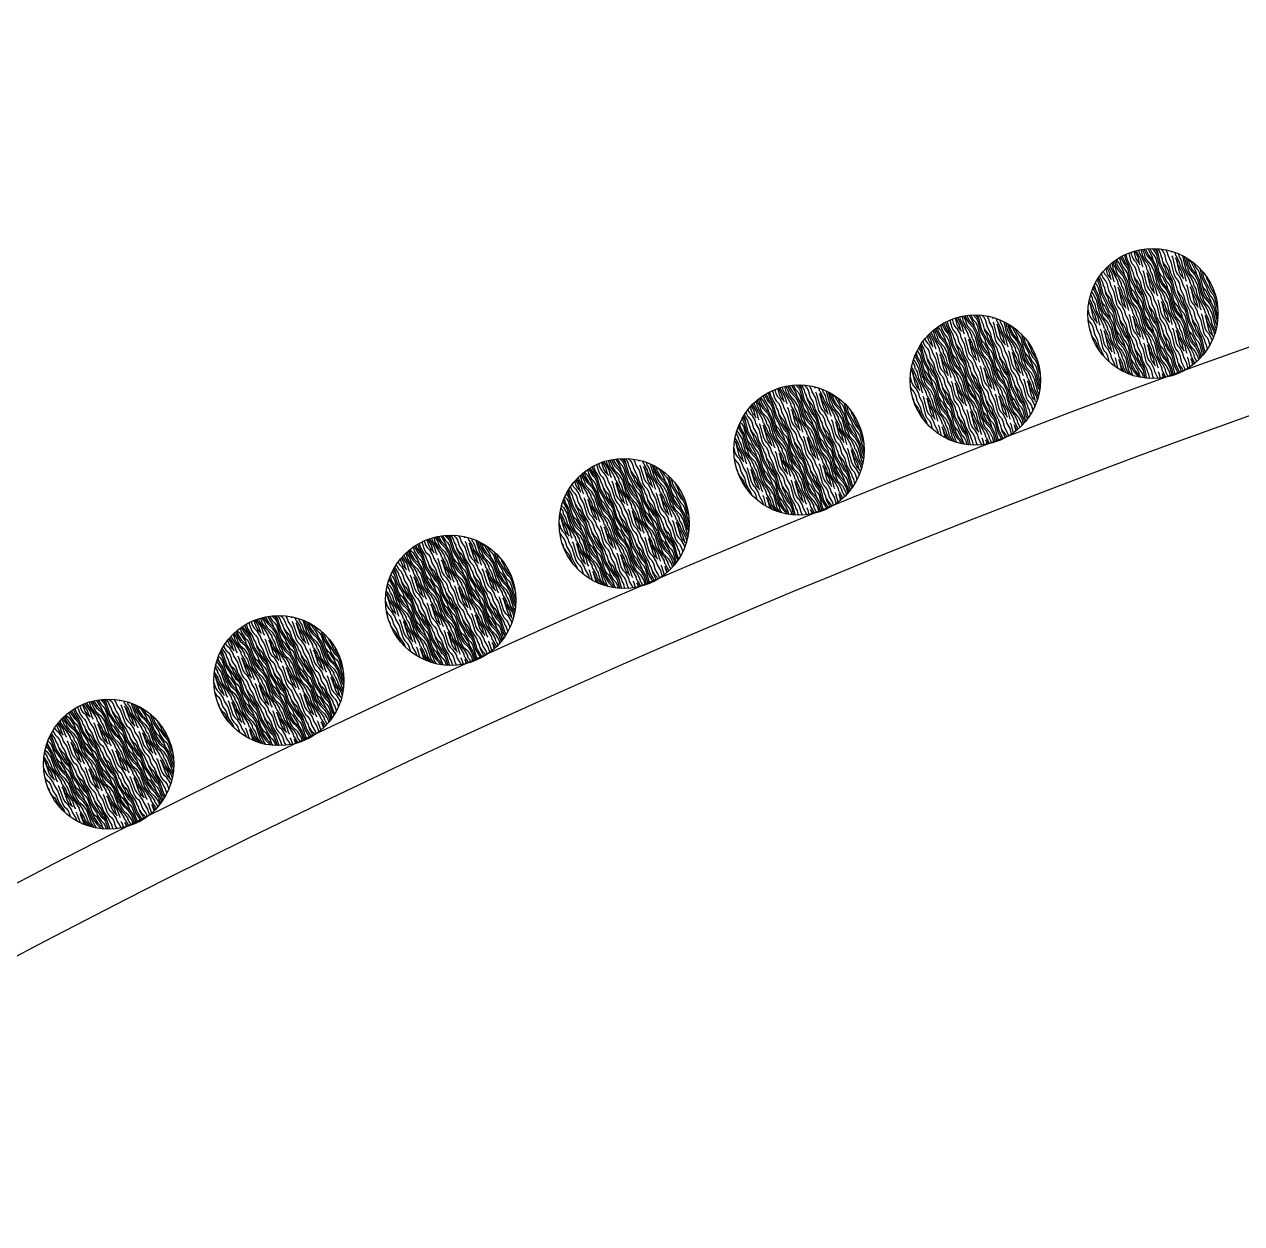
# Model space of a CAD drawing. Extents: x 5924 to 15219, y 2637 to 8140.
# Drawn here: x 7366.4 to 7554.8, y 7934.8 to 8120.4 of the extents above; entities that cross this region are included whole.
import ezdxf

# ---------------------------------------------------------------- set-up
doc = ezdxf.new("R2010")
doc.units = 0
doc.header["$LTSCALE"] = 35
doc.layers.add('HACHURA', color=13, linetype='CONTINUOUS')
doc.layers.add('MOBIL', color=7, linetype='CONTINUOUS')

msp = doc.modelspace()

# ---------------------------------------------------------------- hatches: boundary and pattern name
at = {"layer": 'HACHURA'}
h = msp.add_hatch(dxfattribs=at)
h.set_pattern_fill('MADEIRA', color=256, scale=5, angle=-62.92135, style=0)
h.set_pattern_definition([(297.07865, (-1550.812, 10802.69), (4.4519124, 2.276066), [1, -1.5, 0.5, -2]), (297.07865, (-1549.1076, 10799.631), (4.4519124, 2.276066), [1, -4]), (297.07865, (-1549.1126, 10800.19), (4.4519124, 2.276066), [0.5, -4.5]), (297.07865, (-1550.253, 10802.695), (4.4519124, 2.276066), [0.25, -3.5, 0.25, -1]), (297.07865, (-1549.234, 10801.251), (4.4519124, 2.276066), [1, -1.5, 0.25, -2.25]), (297.07865, (-1549.6916, 10802.4207), (4.4519124, 2.276066), [0.75, -4.25]), (297.07865, (-1549.0113, 10801.3647), (4.4519124, 2.276066), [1.5, -3.5]), (297.07865, (-1549.583, 10802.757), (4.4519124, 2.276066), [1, -4]), (297.07865, (-1548.561, 10801.0333), (4.4519124, 2.276066), [2.5, -2.5]), (297.07865, (-1549.0213, 10802.4827), (4.4519124, 2.276066), [0.5, -1.5, 1, -2]), (297.07865, (-1547.317, 10799.423), (4.4519124, 2.276066), [1, -4]), (297.07865, (-1547.6607, 10800.3705), (4.4519124, 2.276066), [0.5, -4.5]), (297.07865, (-1548.0046, 10801.318), (4.4519124, 2.276066), [0.5, -4.5]), (297.07865, (-1549.0314, 10803.6006), (4.4519124, 2.276066), [1, -4]), (297.07865, (-1547.782, 10801.4316), (4.4519124, 2.276066), [1, -4]), (297.07865, (-1547.5594, 10801.5454), (4.4519124, 2.276066), [1, -1, 1, -2]), (297.07865, (-1547.792, 10802.5496), (4.4519124, 2.276066), [0.5, -2.5, 1, -1]), (297.07865, (-1547.2255, 10801.716), (4.4519124, 2.276066), [1.5, -3.5]), (297.07865, (-1547.003, 10801.83), (4.4519124, 2.276066), [1, -4]), (297.07865, (-1547.802, 10803.6676), (4.4519124, 2.276066), [1.5, -2, 0.5, -1]), (297.07865, (-1547.5795, 10803.7814), (4.4519124, 2.276066), [2.5, -2.5]), (297.07865, (-1546.1025, 10801.167), (4.4519124, 2.276066), [0.5, -4.5]), (297.07865, (-1546.674, 10802.5596), (4.4519124, 2.276066), [1, -4]), (297.07865, (-1547.018, 10803.507), (4.4519124, 2.276066), [0.5, -2, 0.5, -2]), (297.07865, (-1547.1343, 10804.009), (4.4519124, 2.276066), [0.5, -1.5, 1, -2]), (297.07865, (-1546.568, 10803.1755), (4.4519124, 2.276066), [0.5, -2.5, 0.5, -1.5]), (297.07865, (-1546.0013, 10802.342), (4.4519124, 2.276066), [1.5, -3.5]), (297.07865, (-1546.689, 10804.2366), (4.4519124, 2.276066), [1, -4]), (297.07865, (-1545.44, 10802.0675), (4.4519124, 2.276066), [0.5, -4.5]), (297.07865, (-1544.8733, 10801.234), (4.4519124, 2.276066), [0.5, -4.5]), (311.114895, (-1548.885, 10799.7446), (2.27606592, -4.45191239), [0.515, -20.1005276]), (311.114895, (-1547.6557, 10799.8115), (2.27606592, -4.45191239), [0.515, -20.1005276]), (311.114895, (-1545.2122, 10801.6223), (2.27606592, -4.45191239), [0.515, -20.1005276]), (311.114895, (-1547.5644, 10802.1044), (2.27606592, -4.45191239), [0.515, -20.1005276]), (311.114895, (-1546.4414, 10801.5554), (2.27606592, -4.45191239), [0.515, -20.1005276]), (311.114895, (-1546.5477, 10800.9395), (2.27606592, -4.45191239), [0.515, -20.1005276]), (311.114895, (-1546.9067, 10803.5638), (2.27606592, -4.45191239), [0.515, -20.1005276]), (311.114895, (-1546.2188, 10801.6692), (2.27606592, -4.45191239), [0.515, -20.1005276]), (311.114895, (-1547.4331, 10799.9253), (2.27606592, -4.45191239), [1.03, -19.5855276]), (311.114895, (-1547.3268, 10800.5412), (2.27606592, -4.45191239), [1.03, -19.5855276]), (311.114895, (-1547.1042, 10800.655), (2.27606592, -4.45191239), [1.03, -19.5855276]), (103.042408, (-1549.2339, 10801.2509), (-2.27606592, 4.45191239), [0.515, -1.03, 0.515, -18.5555276]), (103.042408, (-1549.0213, 10802.4827), (-2.27606592, 4.45191239), [0.515, -20.1005276]), (103.042408, (-1547.018, 10803.5069), (-2.27606592, 4.45191239), [1.03, -19.5855276]), (131.114895, (-1549.1076, 10799.6308), (-2.27606592, 4.45191239), [0.515, -20.1005276]), (283.042408, (-1548.6524, 10798.7404), (2.27606592, -4.45191239), [0.515, -20.1005276]), (283.042408, (-1547.777, 10800.8726), (2.27606592, -4.45191239), [0.515, -20.1005276]), (283.042408, (-1546.5427, 10800.3805), (2.27606592, -4.45191239), [0.515, -20.1005276]), (283.042408, (-1547.1193, 10802.332), (2.27606592, -4.45191239), [0.515, -20.1005276]), (283.042408, (-1546.7904, 10803.0617), (2.27606592, -4.45191239), [0.515, -20.1005276]), (283.042408, (-1546.3402, 10802.7303), (2.27606592, -4.45191239), [0.515, -20.1005276]), (283.042408, (-1547.1193, 10802.332), (2.27606592, -4.45191239), [0.515, -20.1005276]), (283.042408, (-1545.7686, 10801.3378), (2.27606592, -4.45191239), [2.06, -18.5555276]), (283.042408, (-1550.1393, 10802.4726), (2.27606592, -4.45191239), [2.06, -18.5555276]), (283.042408, (-1549.5778, 10802.1982), (2.27606592, -4.45191239), [2.06, -18.5555276]), (283.042408, (-1549.1276, 10801.8668), (2.27606592, -4.45191239), [0.515, -1.03, 1.03, -18.0405276]), (283.042408, (-1548.7937, 10802.0375), (2.27606592, -4.45191239), [1.03, -1.03, 1.03, -17.5255276]), (283.042408, (-1548.5761, 10802.7103), (2.27606592, -4.45191239), [2.06, -18.5555276]), (283.042408, (-1548.4699, 10803.3262), (2.27606592, -4.45191239), [2.06, -18.5555276]), (283.042408, (-1548.2473, 10803.44), (2.27606592, -4.45191239), [2.06, -18.5555276]), (283.042408, (-1545.3184, 10801.0064), (2.27606592, -4.45191239), [0.515, -20.1005276]), (283.042419, (-1544.6456, 10800.7889), (2.27606677, -4.45191195), [1.03, -19.5855276]), (283.042419, (-1546.2339, 10803.3462), (2.27606677, -4.45191195), [1.03, -19.5855276]), (283.042409, (-1550.3569, 10801.7998), (2.276066, -4.45191235), [2.06, -18.5555276]), (283.042409, (-1545.8749, 10800.7219), (2.276066, -4.45191235), [1.545, -19.0705276]), (283.042409, (-1545.9812, 10800.106), (2.276066, -4.45191235), [3.09, -17.5255276])])
h.paths.add_polyline_path([(7536.481, 8084.604), (7545.656, 8066.659, 1)])
h.paths.add_polyline_path([(7545.656, 8066.659), (7536.481, 8084.604, 1)])
h = msp.add_hatch(dxfattribs=at)
h.set_pattern_fill('MADEIRA', color=256, scale=5, angle=-61.79775, style=0)
h.set_pattern_definition([(298.20225, (-1630.031, 10613.5845), (4.4064246, 2.3629267), [1, -1.5, 0.5, -2]), (298.20225, (-1628.2667, 10610.559), (4.4064246, 2.3629267), [1, -4]), (298.20225, (-1628.2827, 10611.118), (4.4064246, 2.3629267), [0.5, -4.5]), (298.20225, (-1629.472, 10613.6005), (4.4064246, 2.3629267), [0.25, -3.5, 0.25, -1]), (298.20225, (-1628.425, 10612.1764), (4.4064246, 2.3629267), [1, -1.5, 0.25, -2.25]), (298.20225, (-1628.9053, 10613.337), (4.4064246, 2.3629267), [0.75, -4.25]), (298.20225, (-1628.2044, 10612.2945), (4.4064246, 2.3629267), [1.5, -3.5]), (298.20225, (-1628.803, 10613.6755), (4.4064246, 2.3629267), [1, -4]), (298.20225, (-1627.748, 10611.972), (4.4064246, 2.3629267), [2.5, -2.5]), (298.20225, (-1628.2364, 10613.412), (4.4064246, 2.3629267), [0.5, -1.5, 1, -2]), (298.20225, (-1626.472, 10610.3867), (4.4064246, 2.3629267), [1, -4]), (298.20225, (-1626.8346, 10611.327), (4.4064246, 2.3629267), [0.5, -4.5]), (298.20225, (-1627.197, 10612.2674), (4.4064246, 2.3629267), [0.5, -4.5]), (298.20225, (-1628.2683, 10614.5297), (4.4064246, 2.3629267), [1, -4]), (298.20225, (-1626.9767, 10612.3855), (4.4064246, 2.3629267), [1, -4]), (298.20225, (-1626.7564, 10612.5037), (4.4064246, 2.3629267), [1, -1, 1, -2]), (298.20225, (-1627.0086, 10613.503), (4.4064246, 2.3629267), [0.5, -2.5, 1, -1]), (298.20225, (-1626.426, 10612.681), (4.4064246, 2.3629267), [1.5, -3.5]), (298.20225, (-1626.2056, 10612.799), (4.4064246, 2.3629267), [1, -4]), (298.20225, (-1627.0406, 10614.6207), (4.4064246, 2.3629267), [1.5, -2, 0.5, -1]), (298.20225, (-1626.8203, 10614.739), (4.4064246, 2.3629267), [2.5, -2.5]), (298.20225, (-1625.2924, 10612.154), (4.4064246, 2.3629267), [0.5, -4.5]), (298.20225, (-1625.891, 10613.535), (4.4064246, 2.3629267), [1, -4]), (298.20225, (-1626.2535, 10614.4754), (4.4064246, 2.3629267), [0.5, -2, 0.5, -2]), (298.20225, (-1626.3796, 10614.975), (4.4064246, 2.3629267), [0.5, -1.5, 1, -2]), (298.20225, (-1625.797, 10614.153), (4.4064246, 2.3629267), [0.5, -2.5, 0.5, -1.5]), (298.20225, (-1625.214, 10613.3307), (4.4064246, 2.3629267), [1.5, -3.5]), (298.20225, (-1625.939, 10615.2114), (4.4064246, 2.3629267), [1, -4]), (298.20225, (-1624.6474, 10613.0673), (4.4064246, 2.3629267), [0.5, -4.5]), (298.20225, (-1624.0646, 10612.245), (4.4064246, 2.3629267), [0.5, -4.5]), (312.23849, (-1628.0464, 10610.6772), (2.36292665, -4.40642459), [0.515, -20.1005276]), (312.23849, (-1626.8186, 10610.7683), (2.36292665, -4.40642459), [0.515, -20.1005276]), (312.23849, (-1624.4111, 10612.6267), (2.36292665, -4.40642459), [0.515, -20.1005276]), (312.23849, (-1626.7724, 10613.0625), (2.36292665, -4.40642459), [0.515, -20.1005276]), (312.23849, (-1625.6388, 10612.5356), (2.36292665, -4.40642459), [0.515, -20.1005276]), (312.23849, (-1625.733, 10611.9178), (2.36292665, -4.40642459), [0.515, -20.1005276]), (312.23849, (-1626.1433, 10614.5345), (2.36292665, -4.40642459), [0.515, -20.1005276]), (312.23849, (-1625.4185, 10612.6538), (2.36292665, -4.40642459), [0.515, -20.1005276]), (312.23849, (-1626.5983, 10610.8864), (2.36292665, -4.40642459), [1.03, -19.5855276]), (312.23849, (-1626.5041, 10611.5043), (2.36292665, -4.40642459), [1.03, -19.5855276]), (312.23849, (-1626.2838, 10611.6224), (2.36292665, -4.40642459), [1.03, -19.5855276]), (104.166004, (-1628.4248, 10612.1764), (-2.36292665, 4.40642459), [0.515, -1.03, 0.515, -18.5555276]), (104.166004, (-1628.2364, 10613.4121), (-2.36292665, 4.40642459), [0.515, -20.1005276]), (104.166004, (-1626.2535, 10614.4754), (-2.36292665, 4.40642459), [1.03, -19.5855276]), (132.23849, (-1628.2667, 10610.5591), (-2.36292665, 4.40642459), [0.515, -20.1005276]), (284.166004, (-1627.7941, 10609.6778), (2.36292665, -4.40642459), [0.515, -20.1005276]), (284.166004, (-1626.9607, 10611.8268), (2.36292665, -4.40642459), [0.515, -20.1005276]), (284.166004, (-1625.717, 10611.359), (2.36292665, -4.40642459), [0.515, -20.1005276]), (284.166004, (-1626.3317, 10613.2988), (2.36292665, -4.40642459), [0.515, -20.1005276]), (284.166004, (-1626.0172, 10614.0348), (2.36292665, -4.40642459), [0.515, -20.1005276]), (284.166004, (-1625.5606, 10613.7123), (2.36292665, -4.40642459), [0.515, -20.1005276]), (284.166004, (-1626.3317, 10613.2988), (2.36292665, -4.40642459), [0.515, -20.1005276]), (284.166004, (-1624.9619, 10612.3313), (2.36292665, -4.40642459), [2.06, -18.5555276]), (284.166004, (-1629.354, 10613.3802), (2.36292665, -4.40642459), [2.06, -18.5555276]), (284.166004, (-1628.7872, 10613.1167), (2.36292665, -4.40642459), [2.06, -18.5555276]), (284.166004, (-1628.3306, 10612.7942), (2.36292665, -4.40642459), [0.515, -1.03, 1.03, -18.0405276]), (284.166004, (-1628.0001, 10612.9715), (2.36292665, -4.40642459), [1.03, -1.03, 1.03, -17.5255276]), (284.166004, (-1627.7957, 10613.6484), (2.36292665, -4.40642459), [2.06, -18.5555276]), (284.166004, (-1627.7016, 10614.2663), (2.36292665, -4.40642459), [2.06, -18.5555276]), (284.166004, (-1627.4812, 10614.3844), (2.36292665, -4.40642459), [2.06, -18.5555276]), (284.166004, (-1624.5053, 10612.0088), (2.36292665, -4.40642459), [0.515, -20.1005276]), (284.166015, (-1623.8283, 10611.8044), (2.3629275, -4.40642413), [1.03, -19.5855276]), (284.166015, (-1625.4664, 10614.3301), (2.3629275, -4.40642413), [1.03, -19.5855276]), (284.166005, (-1629.5583, 10612.7032), (2.36292673, -4.40642455), [2.06, -18.5555276]), (284.166005, (-1625.0561, 10611.7134), (2.36292673, -4.40642455), [1.545, -19.0705276]), (284.166005, (-1625.1503, 10611.0956), (2.36292673, -4.40642455), [3.09, -17.5255276])])
h.paths.add_polyline_path([(7508.815, 8074.215), (7518.339, 8056.453, 1)])
h.paths.add_polyline_path([(7518.339, 8056.453), (7508.815, 8074.215, 1)])
h = msp.add_hatch(dxfattribs=at)
h.set_pattern_fill('MADEIRA', color=256, scale=5, angle=-60.67416, style=0)
h.set_pattern_definition([(299.32584, (-1705.526, 10422.962), (4.3592423, 2.4488787), [1, -1.5, 0.5, -2]), (299.32584, (-1703.703, 10419.9715), (4.3592423, 2.4488787), [1, -4]), (299.32584, (-1703.73, 10420.53), (4.3592423, 2.4488787), [0.5, -4.5]), (299.32584, (-1704.968, 10422.9887), (4.3592423, 2.4488787), [0.25, -3.5, 0.25, -1]), (299.32584, (-1703.893, 10421.5854), (4.3592423, 2.4488787), [1, -1.5, 0.25, -2.25]), (299.32584, (-1704.396, 10422.7364), (4.3592423, 2.4488787), [0.75, -4.25]), (299.32584, (-1703.675, 10421.708), (4.3592423, 2.4488787), [1.5, -3.5]), (299.32584, (-1704.3005, 10423.077), (4.3592423, 2.4488787), [1, -4]), (299.32584, (-1703.212, 10421.3944), (4.3592423, 2.4488787), [2.5, -2.5]), (299.32584, (-1703.7287, 10422.8246), (4.3592423, 2.4488787), [0.5, -1.5, 1, -2]), (299.32584, (-1701.9055, 10419.8343), (4.3592423, 2.4488787), [1, -4]), (299.32584, (-1702.2863, 10420.7674), (4.3592423, 2.4488787), [0.5, -4.5]), (299.32584, (-1702.667, 10421.7005), (4.3592423, 2.4488787), [0.5, -4.5]), (299.32584, (-1703.7825, 10423.9413), (4.3592423, 2.4488787), [1, -4]), (299.32584, (-1702.449, 10421.823), (4.3592423, 2.4488787), [1, -4]), (299.32584, (-1702.231, 10421.9453), (4.3592423, 2.4488787), [1, -1, 1, -2]), (299.32584, (-1702.503, 10422.9396), (4.3592423, 2.4488787), [0.5, -2.5, 1, -1]), (299.32584, (-1701.904, 10422.129), (4.3592423, 2.4488787), [1.5, -3.5]), (299.32584, (-1701.6863, 10422.2515), (4.3592423, 2.4488787), [1, -4]), (299.32584, (-1702.557, 10424.0564), (4.3592423, 2.4488787), [1.5, -2, 0.5, -1]), (299.32584, (-1702.339, 10424.179), (4.3592423, 2.4488787), [2.5, -2.5]), (299.32584, (-1700.7606, 10421.6245), (4.3592423, 2.4488787), [0.5, -4.5]), (299.32584, (-1701.386, 10422.9935), (4.3592423, 2.4488787), [1, -4]), (299.32584, (-1701.767, 10423.9266), (4.3592423, 2.4488787), [0.5, -2, 0.5, -2]), (299.32584, (-1701.903, 10424.4237), (4.3592423, 2.4488787), [0.5, -1.5, 1, -2]), (299.32584, (-1701.304, 10423.613), (4.3592423, 2.4488787), [0.5, -2.5, 0.5, -1.5]), (299.32584, (-1700.7054, 10422.8025), (4.3592423, 2.4488787), [1.5, -3.5]), (299.32584, (-1701.467, 10424.6686), (4.3592423, 2.4488787), [1, -4]), (299.32584, (-1700.1336, 10422.55), (4.3592423, 2.4488787), [0.5, -4.5]), (299.32584, (-1699.535, 10421.7396), (4.3592423, 2.4488787), [0.5, -4.5]), (313.362086, (-1703.4851, 10420.094), (2.4488787, -4.35924226), [0.515, -20.1005276]), (313.362086, (-1702.2594, 10420.209), (2.4488787, -4.35924226), [0.515, -20.1005276]), (313.362086, (-1699.8887, 10422.1143), (2.4488787, -4.35924226), [0.515, -20.1005276]), (313.362086, (-1702.2581, 10422.5037), (2.4488787, -4.35924226), [0.515, -20.1005276]), (313.362086, (-1701.1144, 10421.9992), (2.4488787, -4.35924226), [0.515, -20.1005276]), (313.362086, (-1701.1965, 10421.3796), (2.4488787, -4.35924226), [0.515, -20.1005276]), (313.362086, (-1701.658, 10423.9878), (2.4488787, -4.35924226), [0.515, -20.1005276]), (313.362086, (-1700.8965, 10422.1216), (2.4488787, -4.35924226), [0.515, -20.1005276]), (313.362086, (-1702.0414, 10420.3315), (2.4488787, -4.35924226), [1.03, -19.5855276]), (313.362086, (-1701.9593, 10420.951), (2.4488787, -4.35924226), [1.03, -19.5855276]), (313.362086, (-1701.7414, 10421.0735), (2.4488787, -4.35924226), [1.03, -19.5855276]), (105.289599, (-1703.8928, 10421.5854), (-2.4488787, 4.35924226), [0.515, -1.03, 0.515, -18.5555276]), (105.289599, (-1703.7287, 10422.8246), (-2.4488787, 4.35924226), [0.515, -20.1005276]), (105.289599, (-1701.767, 10423.9266), (-2.4488787, 4.35924226), [1.03, -19.5855276]), (133.362086, (-1703.703, 10419.9715), (-2.4488787, 4.35924226), [0.515, -20.1005276]), (285.289599, (-1703.2133, 10419.0997), (2.4488787, -4.35924226), [0.515, -20.1005276]), (285.289599, (-1702.4222, 10421.2645), (2.4488787, -4.35924226), [0.515, -20.1005276]), (285.289599, (-1701.1695, 10420.8212), (2.4488787, -4.35924226), [0.515, -20.1005276]), (285.289599, (-1701.8222, 10422.7486), (2.4488787, -4.35924226), [0.515, -20.1005276]), (285.289599, (-1701.5221, 10423.4906), (2.4488787, -4.35924226), [0.515, -20.1005276]), (285.289599, (-1701.0593, 10423.1772), (2.4488787, -4.35924226), [0.515, -20.1005276]), (285.289599, (-1701.8222, 10422.7486), (2.4488787, -4.35924226), [0.515, -20.1005276]), (285.289599, (-1700.4336, 10421.8082), (2.4488787, -4.35924226), [2.06, -18.5555276]), (285.289599, (-1704.8454, 10422.7707), (2.4488787, -4.35924226), [2.06, -18.5555276]), (285.289599, (-1704.2736, 10422.5185), (2.4488787, -4.35924226), [2.06, -18.5555276]), (285.289599, (-1703.8107, 10422.205), (2.4488787, -4.35924226), [0.515, -1.03, 1.03, -18.0405276]), (285.289599, (-1703.4838, 10422.3886), (2.4488787, -4.35924226), [1.03, -1.03, 1.03, -17.5255276]), (285.289599, (-1703.2928, 10423.0695), (2.4488787, -4.35924226), [2.06, -18.5555276]), (285.289599, (-1703.2107, 10423.689), (2.4488787, -4.35924226), [2.06, -18.5555276]), (285.289599, (-1702.9927, 10423.8115), (2.4488787, -4.35924226), [2.06, -18.5555276]), (285.289599, (-1699.9708, 10421.4947), (2.4488787, -4.35924226), [0.515, -20.1005276]), (285.28961, (-1699.29, 10421.3036), (2.44887954, -4.3592418), [1.03, -19.5855276]), (285.28961, (-1700.9772, 10423.7967), (2.44887954, -4.3592418), [1.03, -19.5855276]), (285.2896, (-1705.0365, 10422.0899), (2.44887878, -4.35924222), [2.06, -18.5555276]), (285.2896, (-1700.5157, 10421.1886), (2.44887878, -4.35924222), [1.545, -19.0705276]), (285.2896, (-1700.5977, 10420.569), (2.44887878, -4.35924222), [3.09, -17.5255276])])
h.paths.add_polyline_path([(7481.357, 8063.286), (7491.228, 8045.714, 1)])
h.paths.add_polyline_path([(7491.228, 8045.714), (7481.357, 8063.286, 1)])
h = msp.add_hatch(dxfattribs=at)
h.set_pattern_fill('MADEIRA', color=256, scale=5, angle=-59.55056, style=0)
h.set_pattern_definition([(300.44944, (-1777.269, 10230.895), (4.3103836, 2.533889), [1, -1.5, 0.5, -2]), (300.44944, (-1775.3876, 10227.9413), (4.3103836, 2.533889), [1, -4]), (300.44944, (-1775.4255, 10228.499), (4.3103836, 2.533889), [0.5, -4.5]), (300.44944, (-1776.7114, 10230.933), (4.3103836, 2.533889), [0.25, -3.5, 0.25, -1]), (300.44944, (-1775.609, 10229.551), (4.3103836, 2.533889), [1, -1.5, 0.25, -2.25]), (300.44944, (-1776.1347, 10230.692), (4.3103836, 2.533889), [0.75, -4.25]), (300.44944, (-1775.3935, 10229.678), (4.3103836, 2.533889), [1.5, -3.5]), (300.44944, (-1776.046, 10231.0343), (4.3103836, 2.533889), [1, -4]), (300.44944, (-1774.9246, 10229.3735), (4.3103836, 2.533889), [2.5, -2.5]), (300.44944, (-1775.469, 10230.7933), (4.3103836, 2.533889), [0.5, -1.5, 1, -2]), (300.44944, (-1773.5877, 10227.8394), (4.3103836, 2.533889), [1, -4]), (300.44944, (-1773.9867, 10228.765), (4.3103836, 2.533889), [0.5, -4.5]), (300.44944, (-1774.386, 10229.6903), (4.3103836, 2.533889), [0.5, -4.5]), (300.44944, (-1775.545, 10231.909), (4.3103836, 2.533889), [1, -4]), (300.44944, (-1774.17, 10229.817), (4.3103836, 2.533889), [1, -4]), (300.44944, (-1773.9547, 10229.9436), (4.3103836, 2.533889), [1, -1, 1, -2]), (300.44944, (-1774.246, 10230.9324), (4.3103836, 2.533889), [0.5, -2.5, 1, -1]), (300.44944, (-1773.6314, 10230.1337), (4.3103836, 2.533889), [1.5, -3.5]), (300.44944, (-1773.416, 10230.2604), (4.3103836, 2.533889), [1, -4]), (300.44944, (-1774.3217, 10232.048), (4.3103836, 2.533889), [1.5, -2, 0.5, -1]), (300.44944, (-1774.106, 10232.1746), (4.3103836, 2.533889), [2.5, -2.5]), (300.44944, (-1772.478, 10229.6517), (4.3103836, 2.533889), [0.5, -4.5]), (300.44944, (-1773.1305, 10231.008), (4.3103836, 2.533889), [1, -4]), (300.44944, (-1773.5295, 10231.9336), (4.3103836, 2.533889), [0.5, -2, 0.5, -2]), (300.44944, (-1773.675, 10232.428), (4.3103836, 2.533889), [0.5, -1.5, 1, -2]), (300.44944, (-1773.0606, 10231.629), (4.3103836, 2.533889), [0.5, -2.5, 0.5, -1.5]), (300.44944, (-1772.446, 10230.8305), (4.3103836, 2.533889), [1.5, -3.5]), (300.44944, (-1773.244, 10232.6814), (4.3103836, 2.533889), [1, -4]), (300.44944, (-1771.8694, 10230.5895), (4.3103836, 2.533889), [0.5, -4.5]), (300.44944, (-1771.255, 10229.791), (4.3103836, 2.533889), [0.5, -4.5]), (314.485682, (-1775.1721, 10228.068), (2.53388902, -4.31038356), [0.515, -20.1005276]), (314.485682, (-1773.9489, 10228.2071), (2.53388902, -4.31038356), [0.515, -20.1005276]), (314.485682, (-1771.616, 10230.1585), (2.53388902, -4.31038356), [0.515, -20.1005276]), (314.485682, (-1773.9926, 10230.5014), (2.53388902, -4.31038356), [0.515, -20.1005276]), (314.485682, (-1772.8393, 10230.0194), (2.53388902, -4.31038356), [0.515, -20.1005276]), (314.485682, (-1772.9091, 10229.3983), (2.53388902, -4.31038356), [0.515, -20.1005276]), (314.485682, (-1773.4218, 10231.9969), (2.53388902, -4.31038356), [0.515, -20.1005276]), (314.485682, (-1772.6237, 10230.1461), (2.53388902, -4.31038356), [0.515, -20.1005276]), (314.485682, (-1773.7334, 10228.3338), (2.53388902, -4.31038356), [1.03, -19.5855276]), (314.485682, (-1773.6635, 10228.9549), (2.53388902, -4.31038356), [1.03, -19.5855276]), (314.485682, (-1773.448, 10229.0816), (2.53388902, -4.31038356), [1.03, -19.5855276]), (106.413195, (-1775.609, 10229.5512), (-2.53388902, 4.31038356), [0.515, -1.03, 0.515, -18.5555276]), (106.413195, (-1775.4692, 10230.7933), (-2.53388902, 4.31038356), [0.515, -20.1005276]), (106.413195, (-1773.5295, 10231.9336), (-2.53388902, 4.31038356), [1.03, -19.5855276]), (134.485682, (-1775.3876, 10227.9413), (-2.53388902, 4.31038356), [0.515, -20.1005276]), (286.413195, (-1774.8808, 10227.0792), (2.53388902, -4.31038356), [0.515, -20.1005276]), (286.413195, (-1774.1324, 10229.2592), (2.53388902, -4.31038356), [0.515, -20.1005276]), (286.413195, (-1772.8713, 10228.8406), (2.53388902, -4.31038356), [0.515, -20.1005276]), (286.413195, (-1773.5616, 10230.7548), (2.53388902, -4.31038356), [0.515, -20.1005276]), (286.413195, (-1773.2761, 10231.5025), (2.53388902, -4.31038356), [0.515, -20.1005276]), (286.413195, (-1772.8072, 10231.1982), (2.53388902, -4.31038356), [0.515, -20.1005276]), (286.413195, (-1773.5616, 10230.7548), (2.53388902, -4.31038356), [0.515, -20.1005276]), (286.413195, (-1772.1548, 10229.8417), (2.53388902, -4.31038356), [2.06, -18.5555276]), (286.413195, (-1776.5847, 10230.7176), (2.53388902, -4.31038356), [2.06, -18.5555276]), (286.413195, (-1776.008, 10230.4766), (2.53388902, -4.31038356), [2.06, -18.5555276]), (286.413195, (-1775.5391, 10230.1723), (2.53388902, -4.31038356), [0.515, -1.03, 1.03, -18.0405276]), (286.413195, (-1775.2158, 10230.3623), (2.53388902, -4.31038356), [1.03, -1.03, 1.03, -17.5255276]), (286.413195, (-1775.0382, 10231.0467), (2.53388902, -4.31038356), [2.06, -18.5555276]), (286.413195, (-1774.9683, 10231.6678), (2.53388902, -4.31038356), [2.06, -18.5555276]), (286.413195, (-1774.7528, 10231.7945), (2.53388902, -4.31038356), [2.06, -18.5555276]), (286.413195, (-1771.6859, 10229.5374), (2.53388902, -4.31038356), [0.515, -20.1005276]), (286.413206, (-1771.0015, 10229.3597), (2.53388985, -4.31038307), [1.03, -19.5855276]), (286.413206, (-1772.7373, 10231.8193), (2.53388985, -4.31038307), [1.03, -19.5855276]), (286.413196, (-1776.7623, 10230.0332), (2.5338891, -4.31038352), [2.06, -18.5555276]), (286.413196, (-1772.2247, 10229.2207), (2.5338891, -4.31038352), [1.545, -19.0705276]), (286.413196, (-1772.2946, 10228.5996), (2.5338891, -4.31038352), [3.09, -17.5255276])])
h.paths.add_polyline_path([(7454.119, 8051.821), (7464.333, 8034.446, 1)])
h.paths.add_polyline_path([(7464.333, 8034.446), (7454.119, 8051.821, 1)])
h = msp.add_hatch(dxfattribs=at)
h.set_pattern_fill('MADEIRA', color=256, scale=5, angle=-58.42697, style=0)
h.set_pattern_definition([(301.573034, (-1845.232, 10037.459), (4.2598673, 2.617925), [1, -1.5, 0.5, -2]), (301.573034, (-1843.293, 10034.5424), (4.2598673, 2.617925), [1, -4]), (301.573034, (-1843.3417, 10035.0993), (4.2598673, 2.617925), [0.5, -4.5]), (301.573034, (-1844.675, 10037.5076), (4.2598673, 2.617925), [0.25, -3.5, 0.25, -1]), (301.573034, (-1843.5457, 10036.1476), (4.2598673, 2.617925), [1, -1.5, 0.25, -2.25]), (301.573034, (-1844.0937, 10037.278), (4.2598673, 2.617925), [0.75, -4.25]), (301.573034, (-1843.333, 10036.2785), (4.2598673, 2.617925), [1.5, -3.5]), (301.573034, (-1844.0116, 10037.622), (4.2598673, 2.617925), [1, -4]), (301.573034, (-1842.858, 10035.9834), (4.2598673, 2.617925), [2.5, -2.5]), (301.573034, (-1843.4304, 10037.392), (4.2598673, 2.617925), [0.5, -1.5, 1, -2]), (301.573034, (-1841.4913, 10034.476), (4.2598673, 2.617925), [1, -4]), (301.573034, (-1841.9084, 10035.393), (4.2598673, 2.617925), [0.5, -4.5]), (301.573034, (-1842.3255, 10036.3106), (4.2598673, 2.617925), [0.5, -4.5]), (301.573034, (-1843.528, 10038.506), (4.2598673, 2.617925), [1, -4]), (301.573034, (-1842.1125, 10036.4415), (4.2598673, 2.617925), [1, -4]), (301.573034, (-1841.8995, 10036.5724), (4.2598673, 2.617925), [1, -1, 1, -2]), (301.573034, (-1842.21, 10037.5553), (4.2598673, 2.617925), [0.5, -2.5, 1, -1]), (301.573034, (-1841.58, 10036.769), (4.2598673, 2.617925), [1.5, -3.5]), (301.573034, (-1841.367, 10036.8997), (4.2598673, 2.617925), [1, -4]), (301.573034, (-1842.3077, 10038.669), (4.2598673, 2.617925), [1.5, -2, 0.5, -1]), (301.573034, (-1842.0947, 10038.8), (4.2598673, 2.617925), [2.5, -2.5]), (301.573034, (-1840.4174, 10036.3095), (4.2598673, 2.617925), [0.5, -4.5]), (301.573034, (-1841.0963, 10037.653), (4.2598673, 2.617925), [1, -4]), (301.573034, (-1841.5134, 10038.5703), (4.2598673, 2.617925), [0.5, -2, 0.5, -2]), (301.573034, (-1841.6687, 10039.0617), (4.2598673, 2.617925), [0.5, -1.5, 1, -2]), (301.573034, (-1841.0386, 10038.275), (4.2598673, 2.617925), [0.5, -2.5, 0.5, -1.5]), (301.573034, (-1840.4085, 10037.4887), (4.2598673, 2.617925), [1.5, -3.5]), (301.573034, (-1841.2427, 10039.3235), (4.2598673, 2.617925), [1, -4]), (301.573034, (-1839.8273, 10037.259), (4.2598673, 2.617925), [0.5, -4.5]), (301.573034, (-1839.197, 10036.4725), (4.2598673, 2.617925), [0.5, -4.5]), (315.609277, (-1843.0799, 10034.6733), (2.61792491, -4.25986727), [0.515, -20.1005276]), (315.609277, (-1841.8596, 10034.8363), (2.61792491, -4.25986727), [0.515, -20.1005276]), (315.609277, (-1839.5655, 10036.8331), (2.61792491, -4.25986727), [0.515, -20.1005276]), (315.609277, (-1841.9483, 10037.1293), (2.61792491, -4.25986727), [0.515, -20.1005276]), (315.609277, (-1840.7857, 10036.67), (2.61792491, -4.25986727), [0.515, -20.1005276]), (315.609277, (-1840.8434, 10036.0477), (2.61792491, -4.25986727), [0.515, -20.1005276]), (315.609277, (-1841.4069, 10038.6358), (2.61792491, -4.25986727), [0.515, -20.1005276]), (315.609277, (-1840.5727, 10036.8009), (2.61792491, -4.25986727), [0.515, -20.1005276]), (315.609277, (-1841.6466, 10034.9672), (2.61792491, -4.25986727), [1.03, -19.5855276]), (315.609277, (-1841.5889, 10035.5896), (2.61792491, -4.25986727), [1.03, -19.5855276]), (315.609277, (-1841.3759, 10035.7204), (2.61792491, -4.25986727), [1.03, -19.5855276]), (107.53679, (-1843.5457, 10036.1476), (-2.61792491, 4.25986727), [0.515, -1.03, 0.515, -18.5555276]), (107.53679, (-1843.4304, 10037.3922), (-2.61792491, 4.25986727), [0.515, -20.1005276]), (107.53679, (-1841.5134, 10038.5703), (-2.61792491, 4.25986727), [1.03, -19.5855276]), (135.609277, (-1843.2929, 10034.5424), (-2.61792491, 4.25986727), [0.515, -20.1005276]), (287.53679, (-1842.7693, 10033.6904), (2.61792491, -4.25986727), [0.515, -20.1005276]), (287.53679, (-1842.0637, 10035.8846), (2.61792491, -4.25986727), [0.515, -20.1005276]), (287.53679, (-1840.7946, 10035.4908), (2.61792491, -4.25986727), [0.515, -20.1005276]), (287.53679, (-1841.5223, 10037.3911), (2.61792491, -4.25986727), [0.515, -20.1005276]), (287.53679, (-1841.2516, 10038.1443), (2.61792491, -4.25986727), [0.515, -20.1005276]), (287.53679, (-1840.7768, 10037.8492), (2.61792491, -4.25986727), [0.515, -20.1005276]), (287.53679, (-1841.5223, 10037.3911), (2.61792491, -4.25986727), [0.515, -20.1005276]), (287.53679, (-1840.098, 10036.5058), (2.61792491, -4.25986727), [2.06, -18.5555276]), (287.53679, (-1844.5441, 10037.2946), (2.61792491, -4.25986727), [2.06, -18.5555276]), (287.53679, (-1843.9628, 10037.065), (2.61792491, -4.25986727), [2.06, -18.5555276]), (287.53679, (-1843.488, 10036.7699), (2.61792491, -4.25986727), [0.515, -1.03, 1.03, -18.0405276]), (287.53679, (-1843.1686, 10036.9663), (2.61792491, -4.25986727), [1.03, -1.03, 1.03, -17.5255276]), (287.53679, (-1843.0044, 10037.654), (2.61792491, -4.25986727), [2.06, -18.5555276]), (287.53679, (-1842.9467, 10038.2764), (2.61792491, -4.25986727), [2.06, -18.5555276]), (287.53679, (-1842.7337, 10038.4073), (2.61792491, -4.25986727), [2.06, -18.5555276]), (287.53679, (-1839.6232, 10036.2107), (2.61792491, -4.25986727), [0.515, -20.1005276]), (287.536801, (-1838.9354, 10036.0465), (2.61792573, -4.25986677), [1.03, -19.5855276]), (287.536801, (-1840.7191, 10038.4716), (2.61792573, -4.25986677), [1.03, -19.5855276]), (287.536791, (-1844.7083, 10036.6069), (2.61792499, -4.25986722), [2.06, -18.5555276]), (287.536791, (-1840.1557, 10035.8835), (2.61792499, -4.25986722), [1.545, -19.0705276]), (287.536791, (-1840.2133, 10035.2612), (2.61792499, -4.25986722), [3.09, -17.5255276])])
h.paths.add_polyline_path([(7427.111, 8039.823), (7437.664, 8022.652, 1)])
h.paths.add_polyline_path([(7437.664, 8022.652), (7427.111, 8039.823, 1)])
h = msp.add_hatch(dxfattribs=at)
h.set_pattern_fill('MADEIRA', color=256, scale=5, angle=-57.30337, style=0)
h.set_pattern_definition([(302.69663, (-1909.3885, 9842.727), (4.2077128, 2.700954), [1, -1.5, 0.5, -2]), (302.69663, (-1907.3926, 9839.849), (4.2077128, 2.700954), [1, -4]), (302.69663, (-1907.4524, 9840.405), (4.2077128, 2.700954), [0.5, -4.5]), (302.69663, (-1908.8327, 9842.7866), (4.2077128, 2.700954), [0.25, -3.5, 0.25, -1]), (302.69663, (-1907.677, 9841.449), (4.2077128, 2.700954), [1, -1.5, 0.25, -2.25]), (302.69663, (-1908.247, 9842.5684), (4.2077128, 2.700954), [0.75, -4.25]), (302.69663, (-1907.4666, 9841.584), (4.2077128, 2.700954), [1.5, -3.5]), (302.69663, (-1908.1717, 9842.914), (4.2077128, 2.700954), [1, -4]), (302.69663, (-1906.986, 9841.2983), (4.2077128, 2.700954), [2.5, -2.5]), (302.69663, (-1907.586, 9842.6957), (4.2077128, 2.700954), [0.5, -1.5, 1, -2]), (302.69663, (-1905.59, 9839.818), (4.2077128, 2.700954), [1, -4]), (302.69663, (-1906.025, 9840.727), (4.2077128, 2.700954), [0.5, -4.5]), (302.69663, (-1906.46, 9841.636), (4.2077128, 2.700954), [0.5, -4.5]), (302.69663, (-1907.7054, 9843.8073), (4.2077128, 2.700954), [1, -4]), (302.69663, (-1906.2497, 9841.771), (4.2077128, 2.700954), [1, -4]), (302.69663, (-1906.0394, 9841.906), (4.2077128, 2.700954), [1, -1, 1, -2]), (302.69663, (-1906.369, 9842.8826), (4.2077128, 2.700954), [0.5, -2.5, 1, -1]), (302.69663, (-1905.724, 9842.1086), (4.2077128, 2.700954), [1.5, -3.5]), (302.69663, (-1905.5134, 9842.2437), (4.2077128, 2.700954), [1, -4]), (302.69663, (-1906.4886, 9843.9943), (4.2077128, 2.700954), [1.5, -2, 0.5, -1]), (302.69663, (-1906.278, 9844.1293), (4.2077128, 2.700954), [2.5, -2.5]), (302.69663, (-1904.5524, 9841.672), (4.2077128, 2.700954), [0.5, -4.5]), (302.69663, (-1905.2575, 9843.002), (4.2077128, 2.700954), [1, -4]), (302.69663, (-1905.6925, 9843.911), (4.2077128, 2.700954), [0.5, -2, 0.5, -2]), (302.69663, (-1905.8574, 9844.3994), (4.2077128, 2.700954), [0.5, -1.5, 1, -2]), (302.69663, (-1905.212, 9843.6254), (4.2077128, 2.700954), [0.5, -2.5, 0.5, -1.5]), (302.69663, (-1904.5667, 9842.8514), (4.2077128, 2.700954), [1.5, -3.5]), (302.69663, (-1905.4367, 9844.6695), (4.2077128, 2.700954), [1, -4]), (302.69663, (-1903.981, 9842.633), (4.2077128, 2.700954), [0.5, -4.5]), (302.69663, (-1903.3356, 9841.859), (4.2077128, 2.700954), [0.5, -4.5]), (316.732873, (-1907.1823, 9839.9841), (2.70095406, -4.20771282), [0.515, -20.1005276]), (316.732873, (-1905.9654, 9840.171), (2.70095406, -4.20771282), [0.515, -20.1005276]), (316.732873, (-1903.7109, 9842.2124), (2.70095406, -4.20771282), [0.515, -20.1005276]), (316.732873, (-1906.0991, 9842.4619), (2.70095406, -4.20771282), [0.515, -20.1005276]), (316.732873, (-1904.9277, 9842.0255), (2.70095406, -4.20771282), [0.515, -20.1005276]), (316.732873, (-1904.9732, 9841.4021), (2.70095406, -4.20771282), [0.515, -20.1005276]), (316.732873, (-1905.5873, 9843.9786), (2.70095406, -4.20771282), [0.515, -20.1005276]), (316.732873, (-1904.7173, 9842.1605), (2.70095406, -4.20771282), [0.515, -20.1005276]), (316.732873, (-1905.755, 9840.3061), (2.70095406, -4.20771282), [1.03, -19.5855276]), (316.732873, (-1905.7096, 9840.9294), (2.70095406, -4.20771282), [1.03, -19.5855276]), (316.732873, (-1905.4992, 9841.0645), (2.70095406, -4.20771282), [1.03, -19.5855276]), (108.660386, (-1907.677, 9841.449), (-2.70095406, 4.20771282), [0.515, -1.03, 0.515, -18.5555276]), (108.660386, (-1907.586, 9842.6957), (-2.70095406, 4.20771282), [0.515, -20.1005276]), (108.660386, (-1905.6925, 9843.9111), (-2.70095406, 4.20771282), [1.03, -19.5855276]), (136.732873, (-1907.3926, 9839.8491), (-2.70095406, 4.20771282), [0.515, -20.1005276]), (288.660386, (-1906.8525, 9839.0075), (2.70095406, -4.20771282), [0.515, -20.1005276]), (288.660386, (-1906.19, 9841.2152), (2.70095406, -4.20771282), [0.515, -20.1005276]), (288.660386, (-1904.9135, 9840.8463), (2.70095406, -4.20771282), [0.515, -20.1005276]), (288.660386, (-1905.6783, 9842.732), (2.70095406, -4.20771282), [0.515, -20.1005276]), (288.660386, (-1905.4224, 9843.4903), (2.70095406, -4.20771282), [0.515, -20.1005276]), (288.660386, (-1904.942, 9843.2046), (2.70095406, -4.20771282), [0.515, -20.1005276]), (288.660386, (-1905.6783, 9842.732), (2.70095406, -4.20771282), [0.515, -20.1005276]), (288.660386, (-1904.2369, 9841.8748), (2.70095406, -4.20771282), [2.06, -18.5555276]), (288.660386, (-1908.6976, 9842.5763), (2.70095406, -4.20771282), [2.06, -18.5555276]), (288.660386, (-1908.112, 9842.3581), (2.70095406, -4.20771282), [2.06, -18.5555276]), (288.660386, (-1907.6315, 9842.0723), (2.70095406, -4.20771282), [0.515, -1.03, 1.03, -18.0405276]), (288.660386, (-1907.3159, 9842.2749), (2.70095406, -4.20771282), [1.03, -1.03, 1.03, -17.5255276]), (288.660386, (-1907.1652, 9842.9658), (2.70095406, -4.20771282), [2.06, -18.5555276]), (288.660386, (-1907.1197, 9843.5891), (2.70095406, -4.20771282), [2.06, -18.5555276]), (288.660386, (-1906.9094, 9843.7242), (2.70095406, -4.20771282), [2.06, -18.5555276]), (288.660386, (-1903.7564, 9841.589), (2.70095406, -4.20771282), [0.515, -20.1005276]), (288.660397, (-1903.0655, 9841.4384), (2.70095487, -4.2077123), [1.03, -19.5855276]), (288.660397, (-1904.8965, 9843.828), (2.70095487, -4.2077123), [1.03, -19.5855276]), (288.660387, (-1908.8483, 9841.8854), (2.70095414, -4.20771277), [2.06, -18.5555276]), (288.660387, (-1904.2823, 9841.2514), (2.70095414, -4.20771277), [1.545, -19.0705276]), (288.660387, (-1904.3278, 9840.6281), (2.70095414, -4.20771277), [3.09, -17.5255276])])
h.paths.add_polyline_path([(7400.344, 8027.299), (7411.231, 8010.337, 1)])
h.paths.add_polyline_path([(7411.231, 8010.337), (7400.344, 8027.299, 1)])
h = msp.add_hatch(dxfattribs=at)
h.set_pattern_fill('MADEIRA', color=256, scale=5, angle=-56.17978, style=0)
h.set_pattern_definition([(303.820225, (-1969.714, 9646.7744), (4.1539403, 2.7829445), [1, -1.5, 0.5, -2]), (303.820225, (-1967.6623, 9643.936), (4.1539403, 2.7829445), [1, -4]), (303.820225, (-1967.733, 9644.491), (4.1539403, 2.7829445), [0.5, -4.5]), (303.820225, (-1969.1597, 9646.845), (4.1539403, 2.7829445), [0.25, -3.5, 0.25, -1]), (303.820225, (-1967.978, 9645.5303), (4.1539403, 2.7829445), [1, -1.5, 0.25, -2.25]), (303.820225, (-1968.57, 9646.6383), (4.1539403, 2.7829445), [0.75, -4.25]), (303.820225, (-1967.7703, 9645.6694), (4.1539403, 2.7829445), [1.5, -3.5]), (303.820225, (-1968.5013, 9646.985), (4.1539403, 2.7829445), [1, -4]), (303.820225, (-1967.2843, 9645.393), (4.1539403, 2.7829445), [2.5, -2.5]), (303.820225, (-1967.9115, 9646.7785), (4.1539403, 2.7829445), [0.5, -1.5, 1, -2]), (303.820225, (-1965.8596, 9643.9403), (4.1539403, 2.7829445), [1, -4]), (303.820225, (-1966.3123, 9644.8407), (4.1539403, 2.7829445), [0.5, -4.5]), (303.820225, (-1966.765, 9645.741), (4.1539403, 2.7829445), [0.5, -4.5]), (303.820225, (-1968.0527, 9647.8876), (4.1539403, 2.7829445), [1, -4]), (303.820225, (-1966.5573, 9645.88), (4.1539403, 2.7829445), [1, -4]), (303.820225, (-1966.3496, 9646.0193), (4.1539403, 2.7829445), [1, -1, 1, -2]), (303.820225, (-1966.6985, 9646.9893), (4.1539403, 2.7829445), [0.5, -2.5, 1, -1]), (303.820225, (-1966.038, 9646.228), (4.1539403, 2.7829445), [1.5, -3.5]), (303.820225, (-1965.8304, 9646.367), (4.1539403, 2.7829445), [1, -4]), (303.820225, (-1966.8397, 9648.0984), (4.1539403, 2.7829445), [1.5, -2, 0.5, -1]), (303.820225, (-1966.632, 9648.2375), (4.1539403, 2.7829445), [2.5, -2.5]), (303.820225, (-1964.8584, 9645.8147), (4.1539403, 2.7829445), [0.5, -4.5]), (303.820225, (-1965.5895, 9647.1305), (4.1539403, 2.7829445), [1, -4]), (303.820225, (-1966.042, 9648.031), (4.1539403, 2.7829445), [0.5, -2, 0.5, -2]), (303.820225, (-1966.2166, 9648.516), (4.1539403, 2.7829445), [0.5, -1.5, 1, -2]), (303.820225, (-1965.556, 9647.7546), (4.1539403, 2.7829445), [0.5, -2.5, 0.5, -1.5]), (303.820225, (-1964.896, 9646.9934), (4.1539403, 2.7829445), [1.5, -3.5]), (303.820225, (-1965.801, 9648.794), (4.1539403, 2.7829445), [1, -4]), (303.820225, (-1964.306, 9646.7867), (4.1539403, 2.7829445), [0.5, -4.5]), (303.820225, (-1963.6455, 9646.0255), (4.1539403, 2.7829445), [0.5, -4.5]), (317.856468, (-1967.4546, 9644.0754), (2.78294454, -4.15394026), [0.515, -20.1005276]), (317.856468, (-1966.2417, 9644.2862), (2.78294454, -4.15394026), [0.515, -20.1005276]), (317.856468, (-1964.0276, 9646.3713), (2.78294454, -4.15394026), [0.515, -20.1005276]), (317.856468, (-1966.4202, 9646.5739), (2.78294454, -4.15394026), [0.515, -20.1005276]), (317.856468, (-1965.2406, 9646.1605), (2.78294454, -4.15394026), [0.515, -20.1005276]), (317.856468, (-1965.2738, 9645.5364), (2.78294454, -4.15394026), [0.515, -20.1005276]), (317.856468, (-1965.9383, 9648.1004), (2.78294454, -4.15394026), [0.515, -20.1005276]), (317.856468, (-1965.0329, 9646.2997), (2.78294454, -4.15394026), [0.515, -20.1005276]), (317.856468, (-1966.034, 9644.4253), (2.78294454, -4.15394026), [1.03, -19.5855276]), (317.856468, (-1966.0007, 9645.0494), (2.78294454, -4.15394026), [1.03, -19.5855276]), (317.856468, (-1965.793, 9645.1886), (2.78294454, -4.15394026), [1.03, -19.5855276]), (109.783981, (-1967.978, 9645.5303), (-2.78294454, 4.15394026), [0.515, -1.03, 0.515, -18.5555276]), (109.783981, (-1967.9115, 9646.7785), (-2.78294454, 4.15394026), [0.515, -20.1005276]), (109.783981, (-1966.0422, 9648.0308), (-2.78294454, 4.15394026), [1.03, -19.5855276]), (137.856468, (-1967.6623, 9643.9362), (-2.78294454, 4.15394026), [0.515, -20.1005276]), (289.783981, (-1967.1057, 9643.1054), (2.78294454, -4.15394026), [0.515, -20.1005276]), (289.783981, (-1966.4867, 9645.3257), (2.78294454, -4.15394026), [0.515, -20.1005276]), (289.783981, (-1965.2032, 9644.9819), (2.78294454, -4.15394026), [0.515, -20.1005276]), (289.783981, (-1966.0048, 9646.8522), (2.78294454, -4.15394026), [0.515, -20.1005276]), (289.783981, (-1965.7639, 9647.6154), (2.78294454, -4.15394026), [0.515, -20.1005276]), (289.783981, (-1965.2779, 9647.3392), (2.78294454, -4.15394026), [0.515, -20.1005276]), (289.783981, (-1966.0048, 9646.8522), (2.78294454, -4.15394026), [0.515, -20.1005276]), (289.783981, (-1964.5469, 9646.0234), (2.78294454, -4.15394026), [2.06, -18.5555276]), (289.783981, (-1969.0205, 9646.6373), (2.78294454, -4.15394026), [2.06, -18.5555276]), (289.783981, (-1968.4307, 9646.4306), (2.78294454, -4.15394026), [2.06, -18.5555276]), (289.783981, (-1967.9447, 9646.1544), (2.78294454, -4.15394026), [0.515, -1.03, 1.03, -18.0405276]), (289.783981, (-1967.6332, 9646.3631), (2.78294454, -4.15394026), [1.03, -1.03, 1.03, -17.5255276]), (289.783981, (-1967.4961, 9647.0568), (2.78294454, -4.15394026), [2.06, -18.5555276]), (289.783981, (-1967.4628, 9647.6809), (2.78294454, -4.15394026), [2.06, -18.5555276]), (289.783981, (-1967.2551, 9647.8201), (2.78294454, -4.15394026), [2.06, -18.5555276]), (289.783981, (-1964.0609, 9645.7472), (2.78294454, -4.15394026), [0.515, -20.1005276]), (289.783992, (-1963.3672, 9645.6101), (2.78294534, -4.15393972), [1.03, -19.5855276]), (289.783992, (-1965.2447, 9647.9633), (2.78294534, -4.15393972), [1.03, -19.5855276]), (289.783982, (-1969.1576, 9645.9436), (2.78294461, -4.15394021), [2.06, -18.5555276]), (289.783982, (-1964.5801, 9645.3993), (2.78294461, -4.15394021), [1.545, -19.0705276]), (289.783982, (-1964.6134, 9644.7752), (2.78294461, -4.15394021), [3.09, -17.5255276])])
h.paths.add_polyline_path([(7373.827, 8014.251), (7385.045, 7997.507, 1)])
h.paths.add_polyline_path([(7385.045, 7997.507), (7373.827, 8014.251, 1)])

# ---------------------------------------------------------------- linework, layer by layer
for centre in [(7541.069, 8075.631), (7513.577, 8065.334), (7486.293, 8054.5), (7459.226, 8043.133), (7432.387, 8031.238), (7405.787, 8018.818), (7379.436, 8005.879)]:
    msp.add_circle(centre, 10.077, dxfattribs=at)
at = {"layer": 'MOBIL'}
for radius, end in [(1487.016, 172.845002), (1477.016, 172.796303)]:
    msp.add_arc((8052.383, 6668.644), radius, 102.503776, end, dxfattribs=at)

doc.saveas('drawing.dxf')
